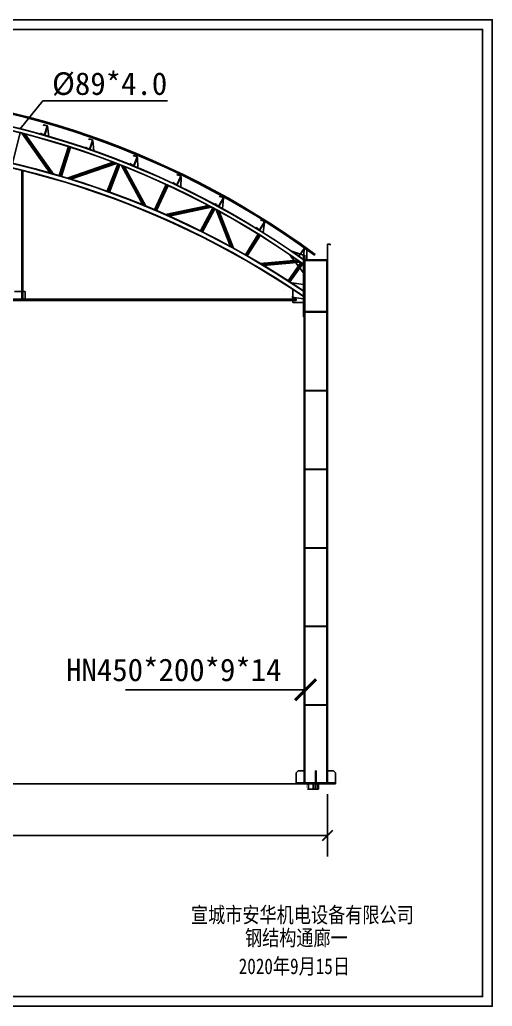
# Model space of a CAD drawing. Header units: millimetres. Extents: x 92079 to 624077, y -488988 to -181668.
# Drawn here: x 138307 to 147332, y -370936 to -352104 of the extents above; entities that cross this region are included whole.
import ezdxf

# ---------------------------------------------------------------- set-up
doc = ezdxf.new("R2010")
doc.units = ezdxf.units.MM
doc.header["$PDMODE"] = 1
doc.layers.add('PUB_TEXT', color=7, linetype='Continuous')
doc.layers.add('粗线', color=7, linetype='Continuous')
doc.styles.add('H1', font='')
doc.styles.get("Standard").update_dxf_attribs({"font": 'qlctxt.shx', "bigfont": 'qlchzt.shx'})
doc.styles.add('STYLE1', font='', dxfattribs={"width": 0.8})
doc.styles.add('仿宋', font='', dxfattribs={"width": 0.8})
doc.styles.get('H1').set_extended_font_data('SimSun')
doc.styles.get('STYLE1').set_extended_font_data('SimSun')
doc.styles.get('仿宋').set_extended_font_data('FangSong_GB2312')
doc.dimstyles.new('副本 ISO-25', dxfattribs={"dimtxt": 250, "dimasz": 400, "dimexe": 400, "dimexo": 200, "dimgap": 0.3, "dimtad": 1, "dimtoh": 1, "dimdec": 0, "dimtxsty": '仿宋', "dimblk": 'ARCHTICK', "dimcen": 25, "dimaunit": 1, "dimadec": 3, "dimazin": 0, "dimtfac": 1, "dimtdec": 0, "dimtmove": 0, "dimatfit": 3, "dimldrblk": 'ARCHTICK', "dimfxl": 1, "dimarcsym": 0})
doc.dimstyles.new('大样图Standard', dxfattribs={"dimscale": 120, "dimtxt": 0.25, "dimasz": 0.18, "dimexe": 0.18, "dimexo": 0.0625, "dimgap": 0.09, "dimtad": 1, "dimdsep": 46, "dimtxsty": 'Standard', "dimblk": 'ARCHTICK', "dimcen": 0.09, "dimadec": 0, "dimazin": 0, "dimtfac": 1, "dimtofl": 0, "dimtmove": 0, "dimatfit": 3, "dimfxl": 1, "dimtolj": 1, "dimtzin": 0, "dimarcsym": 0})

# ---------------------------------------------------------------- blocks, each defined once
blk = doc.blocks.new('_ArchTick')
at = {"color": 0, "linetype": 'ByBlock', "const_width": 0.15}
blk.add_lwpolyline([(-0.5, -0.5), (0.5, 0.5)], dxfattribs=at)
blk = doc.blocks.new('*D516')
at = {"layer": 'Defpoints', "color": 0}
for p in [(124487, -366689), (144187, -366689), (144187, -367676)]:
    blk.add_point(p, dxfattribs=at)
at = {"layer": '粗线', "color": 0, "lineweight": -2}
for p, q in [((124487, -366889), (124487, -368076)), ((144187, -366889), (144187, -368076)), ((124487, -367676), (144187, -367676))]:
    blk.add_line(p, q, dxfattribs=at)
at = {"layer": '粗线', "color": 0, "lineweight": -2, "xscale": 200, "yscale": 200, "zscale": 200, "rotation": 180}
blk.add_blockref('_ArchTick', (124487, -367676), dxfattribs=at)
at = {"layer": '粗线', "color": 0, "lineweight": -2, "xscale": 200, "yscale": 200, "zscale": 200}
blk.add_blockref('_ArchTick', (144187, -367676), dxfattribs=at)
at = {"layer": '粗线', "color": 0, "insert": (134337, -367496), "char_height": 359, "attachment_point": 5, "style": '仿宋'}
blk.add_mtext('19700', dxfattribs=at)
blk = doc.blocks.new('*D513')
at = {"layer": 'Defpoints', "color": 0}
for p in [(143823, -366689), (143912, -366689), (143912, -366789)]:
    blk.add_point(p, dxfattribs=at)
at = {"layer": '粗线', "color": 0, "lineweight": -2}
for p, q in [((143905, -366689), (143801, -366689)), ((143905, -366789), (143801, -366789)), ((143823, -366789), (143823, -366689))]:
    blk.add_line(p, q, dxfattribs=at)
at = {"layer": '粗线', "color": 0, "lineweight": -2, "xscale": 21.6, "yscale": 21.6, "zscale": 21.6}
for p, rotation in [((143823, -366689), 90), ((143823, -366789), 270)]:
    blk.add_blockref('_ArchTick', p, dxfattribs=dict(at, rotation=rotation))
at = {"layer": '粗线', "color": 0, "insert": (143797, -366739), "char_height": 30, "attachment_point": 5, "rotation": 90}
blk.add_mtext('\\A1;100', dxfattribs=at)

msp = doc.modelspace()

# ---------------------------------------------------------------- linework, layer by layer
for q in [(138316.056, -354186.17), (141126.666, -353655.272)]:
    msp.add_line((138747.774, -353655.272), q)
at = {"layer": '粗线', "color": 7}
for p, q in [((138780.376, -354309.243), (138829.89, -354136.187)), ((138835.659, -354137.837), (138786.081, -354310.876)), ((138829.89, -354136.187), (138835.659, -354137.837)), ((138862.995, -354332.882), (138835.659, -354137.837)), ((138317.491, -354263.215), (138170.271, -354845.338)), ((138889.536, -355031.44), (138346.725, -354270.692)), ((138921.88, -355040.614), (138378.325, -354278.824)), ((138954.286, -355049.876), (138409.985, -354287.04)), ((138786.081, -354310.876), (138862.995, -354332.882)), ((139638.813, -354579.586), (139698.435, -354409.747)), ((139698.435, -354409.747), (139704.096, -354411.734)), ((139238.553, -354526.745), (139061.249, -355080.949)), ((139258.554, -354533.144), (139081.398, -355086.889)), ((139278.555, -354539.543), (139101.538, -355092.854)), ((139704.096, -354411.734), (139644.412, -354581.552)), ((139644.412, -354581.552), (139719.896, -354608.051)), ((139719.896, -354608.051), (139704.096, -354411.734)), ((140480.942, -354897.108), (140548.274, -354730.175)), ((140553.838, -354732.42), (140486.445, -354899.328)), ((140548.274, -354730.175), (140553.838, -354732.42)), ((140560.637, -354929.254), (140553.838, -354732.42)), ((139215.911, -355127.249), (140092.395, -354825.284)), ((139250.066, -355137.694), (140122.945, -354836.97)), ((139284.099, -355148.18), (140153.397, -354848.69)), ((140181.542, -354859.57), (139978.824, -355379.814)), ((140201.109, -354867.194), (139998.598, -355386.906)), ((140220.676, -354874.819), (140018.364, -355394.022)), ((140656.156, -355638.918), (140248.762, -354885.85)), ((140686.81, -355651.447), (140279.116, -354897.824)), ((140717.513, -355664.067), (140309.519, -354909.888)), ((140486.445, -354899.328), (140560.637, -354929.254)), ((138348.28, -357461.256), (138348.28, -354975.797)), ((138358.28, -357461.256), (138358.28, -354978.281)), ((138368.28, -357461.256), (138368.28, -354980.772)), ((141304.17, -355260.831), (141381.696, -355098.382)), ((141387.111, -355100.966), (141309.525, -355263.388)), ((141381.696, -355098.382), (141387.111, -355100.966)), ((141381.725, -355297.844), (141387.111, -355100.966)), ((141102.127, -355250.116), (140879.219, -355731.715)), ((141121.184, -355258.937), (140898.553, -355739.937)), ((141140.242, -355267.757), (140917.877, -355748.183)), ((141309.525, -355263.388), (141381.725, -355297.844)), ((142105.967, -355669.637), (142192.044, -355511.552)), ((142197.313, -355514.422), (142111.178, -355672.476)), ((142181.438, -355710.732), (142197.313, -355514.422)), ((142192.044, -355511.552), (142197.313, -355514.422)), ((141093.813, -355824.585), (141912.548, -355651.849)), ((141126.662, -355839.117), (141941.42, -355667.22)), ((141159.383, -355853.676), (141970.191, -355682.612)), ((141996.777, -355696.886), (141759.565, -356135.871)), ((142015.252, -355706.869), (141778.394, -356145.199)), ((142033.727, -355716.852), (141797.211, -356154.55)), ((142111.178, -355672.476), (142181.438, -355710.732)), ((142334.539, -356434.235), (142060.235, -355731.269)), ((142363.169, -356449.839), (142088.877, -355746.901)), ((142391.836, -356465.534), (142117.556, -355762.628)), ((142883.864, -356122.268), (142979.274, -355969.635)), ((142984.362, -355972.815), (142888.896, -356125.415)), ((142956.733, -356167.819), (142984.362, -355972.815)), ((142979.274, -355969.635), (142984.362, -355972.815)), ((142862.062, -356198.166), (142616.999, -356591.368)), ((142879.884, -356209.274), (142635.258, -356601.773)), ((142897.706, -356220.382), (142653.504, -356612.2)), ((142888.896, -356125.415), (142956.733, -356167.819)), ((143635.47, -356617.332), (143739.064, -356470.131)), ((143743.971, -356473.584), (143640.323, -356620.748)), ((143726.154, -356599.1), (143743.971, -356473.584)), ((143744.886, -356468.028), (143733.354, -356484.369)), ((143739.064, -356470.131), (143743.971, -356473.584)), ((143787.28, -356494.538), (143744.886, -356468.028)), ((144187.28, -356689.1), (144187.28, -356389.1)), ((144187.28, -356389.1), (144237.28, -356389.1)), ((144237.28, -356389.1), (144237.28, -356409.1)), ((143723.28, -356935.386), (143456.495, -356585.953)), ((143723.28, -356935.386), (143456.495, -356585.953)), ((143723.28, -356599.1), (143495.757, -356520.73)), ((143662.93, -356578.313), (143495.757, -356520.73)), ((143640.323, -356620.748), (143705.746, -356666.79)), ((143705.746, -356666.79), (143705.753, -356666.751)), ((143731.28, -356599.1), (143723.28, -356599.1)), ((143723.28, -356599.1), (143723.28, -357773.758)), ((143731.28, -356599.1), (143723.28, -356599.1)), ((143751.28, -356599.1), (143731.28, -356599.1)), ((143751.28, -356599.1), (143731.28, -356599.1)), ((143737.28, -356689.1), (143737.28, -356599.1)), ((143737.28, -356599.1), (143737.28, -357773.758)), ((143737.28, -356689.1), (143737.28, -356599.1)), ((143751.28, -356689.1), (143751.28, -356599.1)), ((143751.28, -356599.1), (143751.28, -357773.758)), ((143751.28, -356689.1), (143751.28, -356599.1)), ((143787.28, -356689.1), (143787.28, -356494.538)), ((143949.203, -356583.746), (143937.356, -356599.86)), ((142901.843, -356757.18), (143616.646, -356696.94)), ((142932.784, -356775.647), (143643.398, -356715.76)), ((142963.594, -356794.125), (143670.048, -356734.588)), ((143677.966, -356740.181), (143431.913, -357086.298)), ((143695.082, -356752.349), (143449.554, -357097.728)), ((143712.198, -356764.516), (143467.179, -357109.179)), ((143723.28, -356679.162), (143723.28, -357279.162)), ((143737.28, -366689.1), (143737.28, -356689.1)), ((143737.28, -356689.1), (144187.28, -356689.1)), ((143737.28, -356689.1), (144187.28, -356689.1)), ((143737.28, -356699.1), (144187.28, -356699.1)), ((143737.28, -356699.1), (144187.28, -356699.1)), ((143751.28, -366689.1), (143751.28, -356689.1)), ((144187.28, -356689.1), (143787.28, -356689.1)), ((144173.28, -366689.1), (144173.28, -356689.1)), ((144187.28, -366689.1), (144187.28, -356689.1)), ((143723.28, -357161.325), (143503.921, -357124.935)), ((138408.28, -357291.256), (138208.28, -357291.256)), ((138408.28, -357441.256), (138408.28, -357291.256)), ((138408.28, -357441.256), (138408.28, -357341.256)), ((138408.28, -357441.256), (138408.28, -357341.256)), ((143346.339, -357279.162), (143344.274, -357282.066)), ((143723.28, -357433.826), (143503.921, -357397.436)), ((143523.28, -357501.256), (143523.28, -357249.741)), ((143751.28, -357411.256), (143751.28, -357501.256)), ((125080.28, -357441.256), (143552.28, -357441.256)), ((125080.28, -357451.256), (143552.28, -357451.256)), ((125080.28, -357461.256), (143552.28, -357461.256)), ((138358.28, -357441.256), (138408.28, -357441.256)), ((138358.28, -357441.256), (138408.28, -357441.256)), ((143523.28, -357501.256), (143523.28, -357451.256)), ((143723.28, -357501.256), (143523.28, -357501.256)), ((143723.28, -357501.256), (143751.28, -357501.256)), ((143751.28, -357673.758), (144173.28, -357673.758)), ((143751.28, -357683.758), (144173.28, -357683.758)), ((143751.28, -359183.1), (144173.28, -359183.1)), ((143751.28, -359189.1), (144173.28, -359189.1)), ((143751.28, -360683.1), (144173.28, -360683.1)), ((143751.28, -360689.1), (144173.28, -360689.1)), ((143751.28, -362183.1), (144173.28, -362183.1)), ((143751.28, -362189.1), (144173.28, -362189.1)), ((143751.28, -363683.1), (144173.28, -363683.1)), ((143751.28, -363689.1), (144173.28, -363689.1)), ((143751.28, -365183.1), (144173.28, -365183.1)), ((143751.28, -365189.1), (144173.28, -365189.1)), ((143627.28, -366439.1), (143587.28, -366479.1)), ((143627.28, -366439.1), (143751.28, -366439.1)), ((143954.28, -366439.1), (143970.28, -366439.1)), ((143954.28, -366439.1), (143954.28, -366669.1)), ((143962.28, -366439.1), (143962.28, -366669.1)), ((143970.28, -366439.1), (143970.28, -366669.1)), ((144173.28, -366439.1), (144297.28, -366439.1)), ((144337.28, -366479.1), (144297.28, -366439.1)), ((143587.28, -366689.1), (143587.28, -366479.1)), ((144337.28, -366479.1), (144337.28, -366669.1)), ((124487.28, -366689.1), (144187.28, -366689.1)), ((144337.28, -366669.1), (143587.28, -366669.1)), ((143587.28, -366669.1), (143587.28, -366689.1)), ((143912.28, -366689.1), (143912.28, -366789.1)), ((144012.28, -366789.1), (143912.28, -366789.1)), ((143922.28, -366689.1), (143922.28, -366789.1)), ((143962.28, -366689.1), (143962.28, -366789.1)), ((144002.28, -366689.1), (144002.28, -366789.1)), ((144012.28, -366689.1), (144012.28, -366789.1)), ((144187.28, -366689.1), (144337.28, -366689.1)), ((144337.28, -366689.1), (144337.28, -366669.1))]:
    msp.add_line(p, q, dxfattribs=at)
for points in [[(120344.839, -352104.447), (147331.744, -352104.447), (147331.744, -370936.012), (120344.839, -370936.012)], [(120530.092, -352289.7), (147146.491, -352289.7), (147146.491, -370750.759), (120530.092, -370750.759)]]:
    msp.add_lwpolyline(points, close=True, dxfattribs=at)
for points in [[(138759.232, -354128.671), (138764.733, -354109.443), (138832.033, -354128.698), (138782.519, -354301.754), (138715.219, -354282.499), (138720.721, -354263.27)], [(139628.341, -354398.082), (139634.966, -354379.211), (139701.015, -354402.397), (139641.393, -354572.237), (139575.345, -354549.051), (139581.969, -354530.179)], [(140478.788, -354715.315), (140486.269, -354696.767), (140551.187, -354722.952), (140483.855, -354889.884), (140418.937, -354863.699), (140426.419, -354845.151)], [(141313.262, -355079.253), (141321.876, -355061.203), (141385.051, -355091.352), (141307.525, -355253.801), (141244.35, -355223.652), (141252.964, -355205.603)], [(142124.727, -355488.802), (142134.291, -355471.237), (142195.768, -355504.712), (142109.691, -355662.796), (142048.214, -355629.322), (142057.778, -355611.757)], [(142913.444, -355942.886), (142924.045, -355925.926), (142983.403, -355963.03), (142887.993, -356115.664), (142828.636, -356078.56), (142839.237, -356061.601)]]:
    msp.add_lwpolyline(points, dxfattribs=at)
msp.add_circle((143573.28, -357451.256), 15, dxfattribs=at)
for centre, radius, start, end in [((134337.28, -369657.218), 16226.667, 53.6758019, 126.2306542), ((134337.28, -369657.218), 16226.667, 53.6758019, 126.2306542), ((134337.28, -369657.218), 16206.667, 53.6758019, 126.2306542), ((134337.28, -369915.767), 16154.667, 54.4683571, 125.5316429), ((134337.28, -369915.767), 16226.667, 54.6597674, 125.3402326), ((134337.28, -369915.767), 16150.667, 54.4683571, 125.5316429), ((134337.28, -369915.767), 16222.667, 54.6597674, 125.3402326), ((134337.28, -371142.465), 16741.809, 55.9004583, 124.0995417), ((134337.28, -371142.465), 16737.809, 55.9004583, 124.0995417), ((134337.28, -371142.465), 16656.809, 55.6928844, 124.3071156), ((134337.28, -371142.465), 16652.809, 55.6928844, 124.3071156)]:
    msp.add_arc(centre, radius, start, end, dxfattribs=at)

# ---------------------------------------------------------------- texts
at = {"layer": 'PUB_TEXT', "style": 'H1'}
for s, p in [('%%C89*4.0', (138924.402, -353539.817)), ('HN450*200*9*14', (139192.892, -364730.106))]:
    msp.add_text(s, height=432, dxfattribs=at).set_placement(p)
at = {"layer": '粗线', "char_height": 300, "attachment_point": 1, "style": 'STYLE1'}
for s, insert in [('宣城市安华机电设备有限公司', (141577.416, -369041.296)), ('钢结构通廊一', (142608.807, -369479.999)), ('2020年9月15日', (142489.204, -370021.692))]:
    msp.add_mtext_dynamic_manual_height_columns(s, width=980, gutter_width=460, heights=[20], dxfattribs=dict(at, insert=insert)).dxf.set("width", 13350.72205)

# ---------------------------------------------------------------- dimensions: what is measured, and where the dimension line sits
at = {"layer": '粗线', "color": 7}
dim = msp.add_aligned_dim(p1=(124487.28, -366689.1), p2=(144187.28, -366689.1), distance=-986.572, dimstyle='副本 ISO-25', override={"dimtxt": 359, "dimasz": 200}, dxfattribs=at)
dim.commit()
dim.dimension.update_dxf_attribs({"geometry": '*D516', "text_midpoint": (134337.28, -367495.873)})
dim = msp.add_aligned_dim(p1=(143912.28, -366789.1), p2=(143912.28, -366689.1), distance=89.644, dimstyle='大样图Standard', dxfattribs=at)
dim.commit()
dim.dimension.update_dxf_attribs({"geometry": '*D513', "text_midpoint": (143796.836, -366739.1)})

# ---------------------------------------------------------------- leaders
msp.add_leader([(143765.44, -364895.633), (140328.262, -364895.633)], dimstyle='副本 ISO-25', override={"dimgap": 0.3, "dimtad": 0}, dxfattribs=at)

doc.saveas('drawing.dxf')
